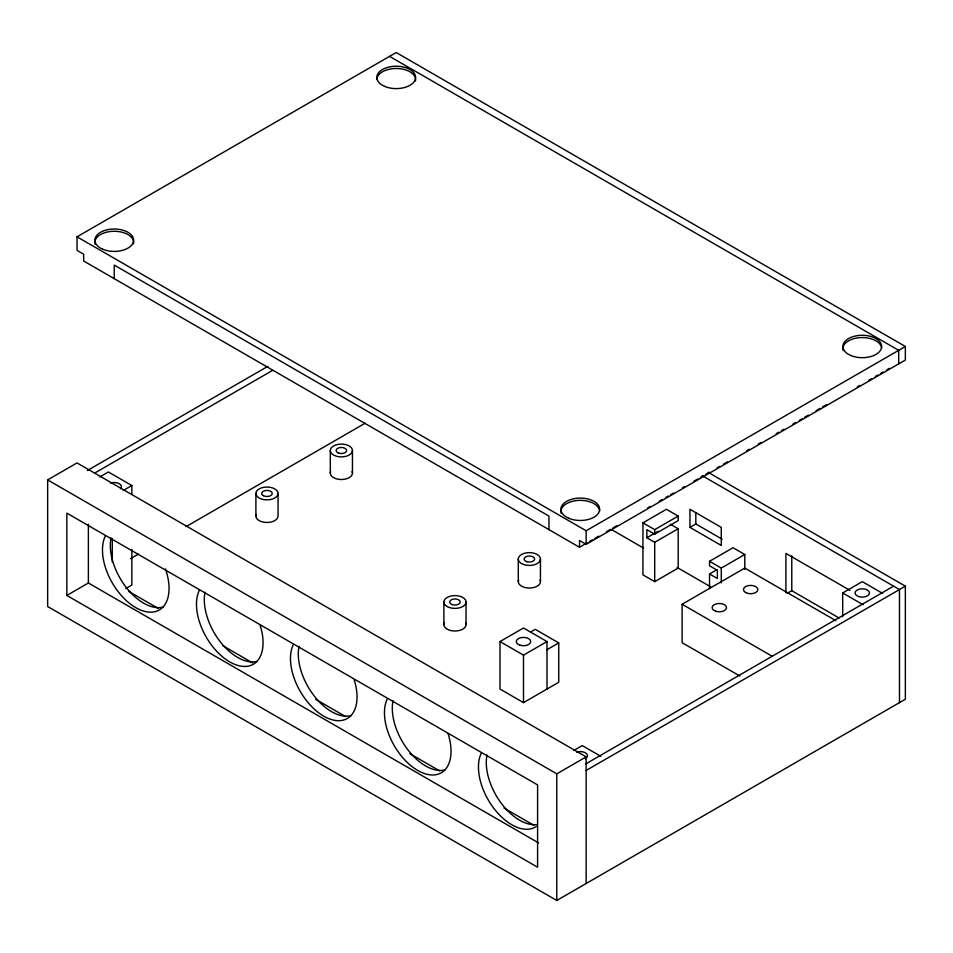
<?xml version="1.0" encoding="UTF-8"?>
<svg xmlns="http://www.w3.org/2000/svg" width="953" height="953" viewBox="0 0 953 953"><rect width="100%" height="100%" fill="white"/><g stroke="black" fill="none" stroke-linecap="round" stroke-linejoin="round"><path stroke-width="1.43" d="M678.202 528.736L654.699 542.305L646.861 537.778L646.861 529.642L654.699 534.156L678.202 520.588L678.202 516.073L666.445 509.283L642.953 522.852L642.93 574.85L654.699 581.64L678.202 568.083L678.202 528.736L670.364 524.21M579.507 547.272L83.685 261.015L83.685 254.225L77.026 250.389L77.026 236.821L396.21 52.534L905.35 346.487L905.35 360.043L586.155 544.33L579.507 540.482L579.507 547.272L587.215 542.817M708.139 472.307L905.35 586.166L905.35 699.228L556.79 900.466L47.65 606.513L47.65 479.895L77.026 462.932L586.155 756.885L586.155 883.502M87.342 470.544L267.853 366.333M94.502 473.188L272.439 370.467M99.791 476.929L108.356 471.973L131.848 485.542L131.848 494.452M123.282 490.497L131.848 485.542M66.841 595.434L537.599 867.23L537.599 784.915L66.841 513.131L66.841 595.434L88.546 582.902M130.609 558.625L138.34 554.158M186.049 526.616L365.273 423.144M125.736 588.573L131.848 585.035L131.848 549.393M77.026 236.821L586.155 530.761L905.35 346.487M589.788 541.328L592.361 539.851M594.934 538.362L598.794 536.134M606.513 531.679L610.373 529.451M612.946 527.962L616.805 525.734M647.671 507.913L650.244 506.436M659.238 501.23L661.811 499.753M665.67 497.526L668.244 496.036M670.817 494.547L673.39 493.07M682.396 487.865L684.969 486.387M693.975 481.182L697.822 478.954M700.395 477.477L702.969 475.988M705.542 474.499L709.401 472.271M717.121 467.816L719.694 466.339M723.553 464.111L727.413 461.883M746.699 450.745L749.272 449.256M758.278 444.062L760.851 442.573M776.278 433.663L778.851 432.174M781.424 430.696L783.997 429.207M793.003 424.014L795.576 422.524M799.436 420.297L802.009 418.808M804.582 417.331L808.43 415.103M816.149 410.648L820.009 408.42M822.582 406.931L826.442 404.703M857.307 386.882L859.88 385.393M868.886 380.199L871.459 378.71M875.319 376.483L877.892 375.005M880.465 373.516L883.026 372.027M886.886 369.8L889.459 368.323M642.953 522.852L654.699 529.642L678.202 516.073M646.861 537.778L657.999 531.357M689.948 527.378L721.278 545.461L721.278 527.378L689.948 509.283L689.948 527.378L695.821 523.983L722.136 539.184M530.547 632.065L535.252 629.349L558.744 642.918L558.744 682.265L523.495 702.611L500.003 689.055L500.003 641.56L523.495 628.003L546.998 641.56L546.998 689.055M500.003 641.56L523.495 655.128L546.998 641.56M546.998 649.708L558.744 642.918M709.532 588.525L709.532 573.956L717.359 578.483L717.359 570.335L709.532 565.82L709.532 561.293L733.024 547.725L744.781 554.515L744.781 569.37M709.532 573.956L716.954 569.668M709.532 561.293L721.278 568.083L744.781 554.515M739.85 676.022L682.11 642.691L682.11 604.262L744.781 568.083L835.864 620.665M787.071 593.397L791.776 590.693L839.152 618.044M842.69 616.71L842.69 592.945L862.274 581.64L882.633 593.397M573.682 750.523L582.247 745.58L600.795 756.289M47.65 479.895L556.79 773.836L586.155 756.885M585.44 764.08L893.604 586.166M586.155 770.453L905.35 586.166M389.551 56.382L898.691 350.323L898.691 363.891M702.266 475.702L899.477 589.562L899.477 702.611M849.921 590.336L785.903 553.383L785.903 592.623M842.69 592.945L863.049 604.702M611.409 529.511L643.62 548.118M677.118 567.452L710.628 586.798M682.11 604.262L771.918 656.105M128.75 591.384L158.401 608.502M222.883 645.729L252.545 662.859M315.729 699.335L345.379 716.453M409.861 753.68L439.524 770.81M503.994 808.025L533.656 825.155M538.552 842.905L88.379 582.998L88.379 524.21M791.776 555.802L791.776 590.693M721.278 568.083L721.278 582.938M695.821 512.857L695.821 523.983M654.699 529.642L654.699 534.156M654.699 542.305L654.699 581.64M586.155 530.761L586.155 544.33M556.79 773.836L556.79 900.466M548.952 529.63L548.952 516.073L114.229 265.077L114.229 278.645M540.446 559.03A11.079 6.397 0 0 1 523.828 564.569A11.079 6.397 0 0 1 523.828 553.49A11.079 6.397 0 0 1 540.446 559.03L540.446 581.64M523.495 655.128L523.495 702.611M518.289 559.03L518.289 581.64M466.041 601.998L466.041 624.608M443.884 601.998L443.884 624.608M352.455 450.495A11.079 6.397 0 0 1 335.849 456.034A11.079 6.397 0 0 1 335.849 444.956A11.079 6.397 0 0 1 352.455 450.495L352.455 473.105M330.31 450.495L330.31 473.105M278.05 493.463A11.079 6.397 0 0 1 261.432 499.003A11.079 6.397 0 0 1 261.432 487.924A11.079 6.397 0 0 1 278.05 493.463L278.05 516.073A11.079 6.397 0 0 1 265.53 522.411A11.079 6.397 0 0 1 256.274 514.417M255.892 493.463L255.892 516.073M112.275 538.433L112.275 562.187M843.155 350.597A19.382 11.198 0 0 1 859.963 337.636A19.382 11.198 0 0 1 881.608 347.94M561.174 513.405A19.382 11.198 0 0 1 577.983 500.432A19.382 11.198 0 0 1 599.616 510.748M95.109 244.325A19.382 11.198 0 0 1 113.764 231.281A19.382 11.198 0 0 1 133.48 243.801M376.828 79.397A19.382 11.198 0 0 1 397.592 68.509A19.382 11.198 0 0 1 415.46 80.993M540.077 579.996A11.079 6.397 0 0 1 529.368 588.037A11.079 6.397 0 0 1 518.67 579.996M465.66 622.952A11.079 6.397 0 0 1 454.962 631.005A11.079 6.397 0 0 1 444.265 622.952M352.086 471.461A11.079 6.397 0 0 1 341.388 479.502A11.079 6.397 0 0 1 330.679 471.461M110.631 483.076A7.195 4.157 0 0 1 119.316 483.731A7.195 4.157 0 0 1 120.459 488.758M576.684 752.155A7.195 4.157 0 0 1 586 753.215A7.195 4.157 0 0 1 585.38 758.695M163.166 607.085A47.078 27.184 60 0 1 125.474 586.452A47.078 27.184 60 0 1 111.036 537.897M165.429 568.881A47.078 27.184 60 0 1 136.636 608.133A47.078 27.184 60 0 1 105.354 536.015M260.181 625.394A47.078 27.184 60 0 1 229.768 661.918A47.078 27.184 60 0 1 199.356 590.288M354.171 679.668A47.078 27.184 60 0 1 323.758 716.179A47.078 27.184 60 0 1 293.345 644.55M448.16 733.929A47.078 27.184 60 0 1 417.748 770.453A47.078 27.184 60 0 1 387.347 698.811M536.491 826.287A47.078 27.184 60 0 1 493.618 808.049A47.078 27.184 60 0 1 481.336 753.084M351.157 715.62A47.078 27.184 60 0 1 313.466 694.987A47.078 27.184 60 0 1 299.028 646.432M257.167 661.346A47.078 27.184 60 0 1 219.464 640.726A47.078 27.184 60 0 1 205.038 592.158M445.158 769.881A47.078 27.184 60 0 1 407.455 749.261A47.078 27.184 60 0 1 393.029 700.693M536.229 824.655A47.078 27.184 60 0 1 500.015 801.556A47.078 27.184 60 0 1 487.019 754.967M850.648 355.445A19.382 11.198 0 0 0 881.513 347.809A19.382 11.198 0 0 0 854.638 336.195A19.382 11.198 0 0 0 850.648 355.445M568.667 518.241A19.382 11.198 0 0 0 599.532 510.617A19.382 11.198 0 0 0 572.658 498.991A19.382 11.198 0 0 0 568.667 518.241M102.614 249.174A19.382 11.198 0 0 0 133.48 241.538A19.382 11.198 0 0 0 106.593 229.923A19.382 11.198 0 0 0 102.614 249.174M384.595 86.366A19.382 11.198 0 0 0 415.46 78.742A19.382 11.198 0 0 0 388.586 67.115A19.382 11.198 0 0 0 384.595 86.366M519.897 645.169A7.195 4.157 0 0 0 530.702 641.56A7.195 4.157 0 0 0 519.897 637.962A7.195 4.157 0 0 0 519.897 645.169M526.747 561.662A5.265 3.038 0 0 0 534.633 559.03A5.265 3.038 0 0 0 526.747 556.397A5.265 3.038 0 0 0 526.747 561.662M452.33 604.631A5.265 3.038 0 0 0 460.216 601.998A5.265 3.038 0 0 0 452.33 599.366A5.265 3.038 0 0 0 452.33 604.631M447.124 606.513A11.079 6.397 0 0 0 465.66 603.654A11.079 6.397 0 0 0 452.091 595.816A11.079 6.397 0 0 0 447.124 606.513M338.756 453.128A5.265 3.038 0 0 0 346.642 450.495A5.265 3.038 0 0 0 338.756 447.862A5.265 3.038 0 0 0 338.756 453.128M263.254 495.608A5.265 3.038 0 0 0 272.058 494.25A5.265 3.038 0 0 0 265.613 490.521A5.265 3.038 0 0 0 263.254 495.608M745.556 592.504A7.195 4.157 0 0 0 757.611 590.634A7.195 4.157 0 0 0 748.784 585.547A7.195 4.157 0 0 0 745.556 592.504M715.715 611.242A7.195 4.157 0 0 0 726.52 607.645A7.195 4.157 0 0 0 715.715 604.047A7.195 4.157 0 0 0 715.715 611.242M858.665 596.554A7.195 4.157 0 0 0 869.47 592.945A7.195 4.157 0 0 0 858.665 589.347A7.195 4.157 0 0 0 858.665 596.554"/></g></svg>
